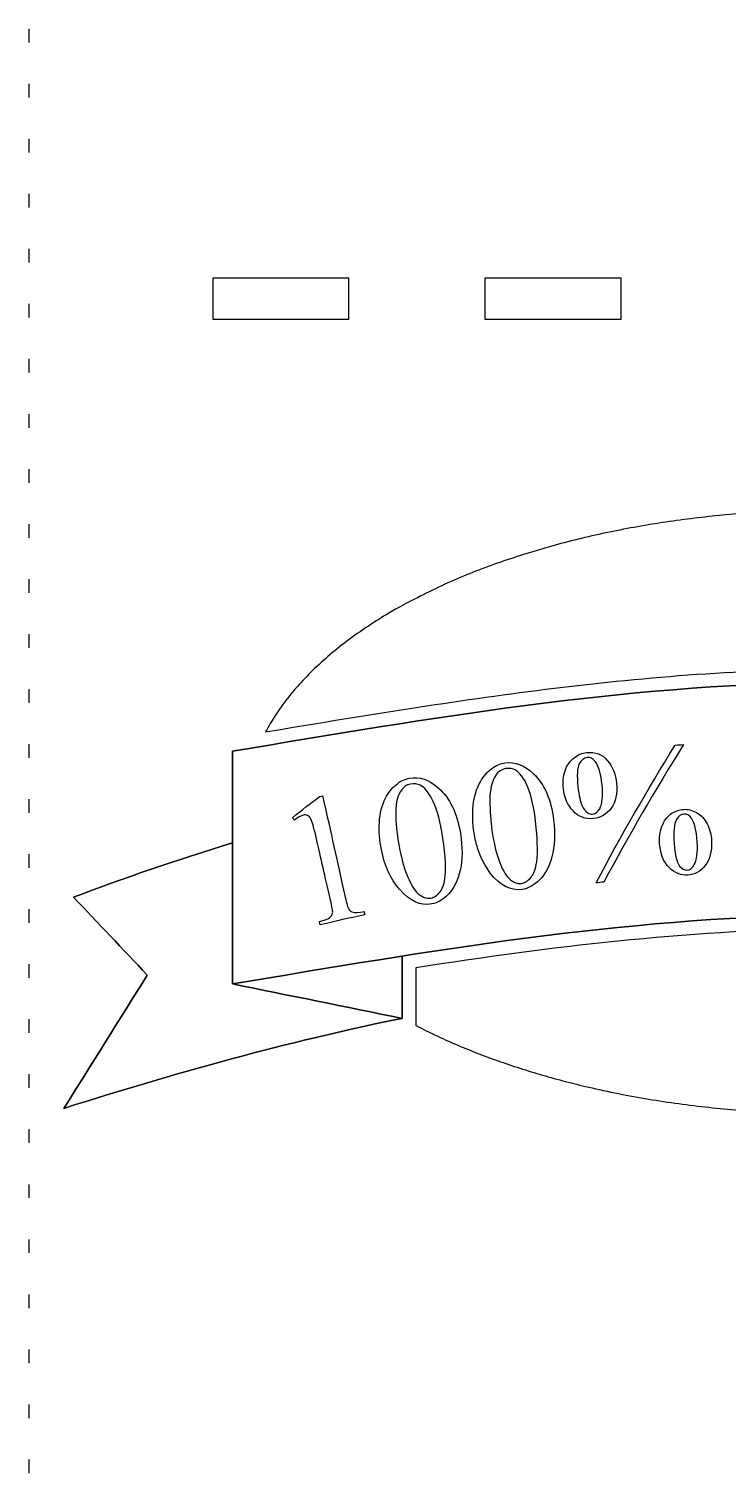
# Model space of a CAD drawing. Header units: millimetres. Extents: x 5931 to 6431, y -1362 to -140.
# Drawn here: x 6114.4 to 6165.6, y -777.8 to -671.7 of the extents above; entities that cross this region are included whole.
import ezdxf

# ---------------------------------------------------------------- set-up
doc = ezdxf.new("R2010")
doc.units = ezdxf.units.MM
doc.header["$MEASUREMENT"] = 0
for name, color, linetype, true_color in [('graveren', 220, 'Continuous', 0xff00b6), ('Snijden binnen', 160, 'Continuous', 0x0022ff), ('taglio', 98, 'Continuous', 0x004c00)]:
    doc.layers.add(name, color=color, linetype=linetype, true_color=true_color)

msp = doc.modelspace()

# ---------------------------------------------------------------- linework, layer by layer
at = {"layer": 'graveren', "color": 1, "true_color": 0xff0000}
for p, q in [((6129.32, -741.84), (6129.32, -724.75)), ((6129.32, -724.75), (6129.32, -741.84)), ((6141.78, -744.37), (6141.78, -739.79)), ((6141.78, -739.79), (6141.78, -744.37))]:
    msp.add_line(p, q, dxfattribs=at)
for points in [[(6129.32, -724.75), (6143.83, -722.33), (6157.69, -719.91), (6172.86, -719.69)], [(6172.86, -719.69), (6157.69, -719.91), (6143.83, -722.33), (6129.32, -724.75)], [(6156.02, -734.42), (6157.84, -730.98), (6159.78, -727.61), (6161.83, -724.3)], [(6156.02, -734.42), (6157.84, -730.98), (6159.78, -727.61), (6161.83, -724.3)], [(6162.45, -724.26), (6160.39, -727.56), (6158.43, -730.93), (6156.6, -734.36)], [(6162.45, -724.26), (6160.39, -727.56), (6158.43, -730.93), (6156.6, -734.36)], [(6161.83, -724.3), (6162.08, -724.28), (6162.2, -724.28), (6162.45, -724.26)], [(6161.83, -724.3), (6162.08, -724.28), (6162.2, -724.28), (6162.45, -724.26)], [(6149.34, -725.6), (6150.06, -725.5), (6150.76, -725.76), (6151.41, -726.39)], [(6149.34, -725.6), (6150.06, -725.5), (6150.76, -725.76), (6151.41, -726.39)], [(6153.74, -726.19), (6153.88, -725.78), (6154.1, -725.46), (6154.4, -725.24)], [(6153.74, -726.19), (6153.88, -725.78), (6154.1, -725.46), (6154.4, -725.24)], [(6154.4, -725.24), (6154.69, -725.01), (6155, -724.88), (6155.33, -724.85)], [(6154.4, -725.24), (6154.69, -725.01), (6155, -724.88), (6155.33, -724.85)], [(6155.37, -725.22), (6155.14, -725.24), (6154.94, -725.4), (6154.79, -725.68)], [(6155.37, -725.22), (6155.14, -725.24), (6154.94, -725.4), (6154.79, -725.68)], [(6155.33, -724.85), (6155.97, -724.78), (6156.49, -724.98), (6156.87, -725.45)], [(6155.33, -724.85), (6155.97, -724.78), (6156.49, -724.98), (6156.87, -725.45)], [(6155.95, -725.5), (6155.78, -725.29), (6155.59, -725.19), (6155.37, -725.22)], [(6155.95, -725.5), (6155.78, -725.29), (6155.59, -725.19), (6155.37, -725.22)], [(6156.46, -727.23), (6156.38, -726.39), (6156.21, -725.82), (6155.95, -725.5)], [(6156.46, -727.23), (6156.38, -726.39), (6156.21, -725.82), (6155.95, -725.5)], [(6156.87, -725.45), (6157.26, -725.92), (6157.47, -726.47), (6157.53, -727.1)], [(6156.87, -725.45), (6157.26, -725.92), (6157.47, -726.47), (6157.53, -727.1)], [(6147.52, -726.99), (6147.74, -726.6), (6148.01, -726.28), (6148.33, -726.04)], [(6147.52, -726.99), (6147.74, -726.6), (6148.01, -726.28), (6148.33, -726.04)], [(6148.63, -726.55), (6148.36, -726.96), (6148.22, -727.56), (6148.22, -728.35)], [(6148.63, -726.55), (6148.36, -726.96), (6148.22, -727.56), (6148.22, -728.35)], [(6148.33, -726.04), (6148.66, -725.79), (6148.99, -725.65), (6149.34, -725.6)], [(6148.33, -726.04), (6148.66, -725.79), (6148.99, -725.65), (6149.34, -725.6)], [(6149.4, -726.03), (6149.09, -726.07), (6148.83, -726.25), (6148.63, -726.55)], [(6149.4, -726.03), (6149.09, -726.07), (6148.83, -726.25), (6148.63, -726.55)], [(6150.11, -726.15), (6149.91, -726.03), (6149.67, -725.99), (6149.4, -726.03)], [(6150.11, -726.15), (6149.91, -726.03), (6149.67, -725.99), (6149.4, -726.03)], [(6150.89, -727.13), (6150.66, -726.66), (6150.4, -726.32), (6150.11, -726.15)], [(6150.89, -727.13), (6150.66, -726.66), (6150.4, -726.32), (6150.11, -726.15)], [(6151.41, -726.39), (6152.23, -727.17), (6152.72, -728.3), (6152.9, -729.79)], [(6151.41, -726.39), (6152.23, -727.17), (6152.72, -728.3), (6152.9, -729.79)], [(6153.62, -727.5), (6153.56, -727.04), (6153.6, -726.6), (6153.74, -726.19)], [(6153.62, -727.5), (6153.56, -727.04), (6153.6, -726.6), (6153.74, -726.19)], [(6154.79, -725.68), (6154.63, -725.96), (6154.6, -726.53), (6154.69, -727.37)], [(6154.79, -725.68), (6154.63, -725.96), (6154.6, -726.53), (6154.69, -727.37)], [(6140.56, -728.2), (6140.76, -727.8), (6141.01, -727.47), (6141.33, -727.21)], [(6140.56, -728.2), (6140.76, -727.8), (6141.01, -727.47), (6141.33, -727.21)], [(6141.33, -727.21), (6141.64, -726.95), (6141.97, -726.79), (6142.32, -726.73)], [(6141.33, -727.21), (6141.64, -726.95), (6141.97, -726.79), (6142.32, -726.73)], [(6142.4, -727.16), (6142.09, -727.22), (6141.84, -727.4), (6141.65, -727.71)], [(6142.4, -727.16), (6142.09, -727.22), (6141.84, -727.4), (6141.65, -727.71)], [(6142.32, -726.73), (6143.04, -726.6), (6143.74, -726.83), (6144.42, -727.43)], [(6142.32, -726.73), (6143.04, -726.6), (6143.74, -726.83), (6144.42, -727.43)], [(6143.11, -727.25), (6142.9, -727.14), (6142.66, -727.11), (6142.4, -727.16)], [(6143.11, -727.25), (6142.9, -727.14), (6142.66, -727.11), (6142.4, -727.16)], [(6143.93, -728.2), (6143.68, -727.73), (6143.41, -727.41), (6143.11, -727.25)], [(6143.93, -728.2), (6143.68, -727.73), (6143.41, -727.41), (6143.11, -727.25)], [(6144.42, -727.43), (6145.27, -728.17), (6145.81, -729.29), (6146.05, -730.77)], [(6144.42, -727.43), (6145.27, -728.17), (6145.81, -729.29), (6146.05, -730.77)], [(6147, -728.74), (6147.06, -728.09), (6147.24, -727.5), (6147.52, -726.99)], [(6147, -728.74), (6147.06, -728.09), (6147.24, -727.5), (6147.52, -726.99)], [(6151.54, -729.61), (6151.41, -728.61), (6151.2, -727.78), (6150.89, -727.13)], [(6151.54, -729.61), (6151.41, -728.61), (6151.2, -727.78), (6150.89, -727.13)], [(6154.33, -729.14), (6153.93, -728.71), (6153.69, -728.17), (6153.62, -727.5)], [(6154.33, -729.14), (6153.93, -728.71), (6153.69, -728.17), (6153.62, -727.5)], [(6154.69, -727.37), (6154.76, -727.99), (6154.86, -728.45), (6155, -728.75)], [(6154.69, -727.37), (6154.76, -727.99), (6154.86, -728.45), (6155, -728.75)], [(6156.29, -728.97), (6156.48, -728.6), (6156.54, -728.03), (6156.46, -727.23)], [(6156.29, -728.97), (6156.48, -728.6), (6156.54, -728.03), (6156.46, -727.23)], [(6157.53, -727.1), (6157.6, -727.86), (6157.47, -728.47), (6157.13, -728.93)], [(6157.53, -727.1), (6157.6, -727.86), (6157.47, -728.47), (6157.13, -728.93)], [(6133.72, -729.63), (6134.51, -729), (6134.91, -728.69), (6135.71, -728.07)], [(6133.72, -729.63), (6134.51, -729), (6134.91, -728.69), (6135.71, -728.07)], [(6135.71, -728.07), (6135.8, -728.05), (6135.84, -728.04), (6135.93, -728.02)], [(6135.71, -728.07), (6135.8, -728.05), (6135.84, -728.04), (6135.93, -728.02)], [(6135.93, -728.02), (6136.6, -731), (6136.93, -732.48), (6137.59, -735.46)], [(6135.93, -728.02), (6136.6, -731), (6136.93, -732.48), (6137.59, -735.46)], [(6140.1, -729.97), (6140.14, -729.31), (6140.29, -728.72), (6140.56, -728.2)], [(6140.1, -729.97), (6140.14, -729.31), (6140.29, -728.72), (6140.56, -728.2)], [(6141.65, -727.71), (6141.39, -728.13), (6141.28, -728.74), (6141.31, -729.53)], [(6141.65, -727.71), (6141.39, -728.13), (6141.28, -728.74), (6141.31, -729.53)], [(6144.69, -730.64), (6144.52, -729.65), (6144.27, -728.83), (6143.93, -728.2)], [(6144.69, -730.64), (6144.52, -729.65), (6144.27, -728.83), (6143.93, -728.2)], [(6148.22, -728.35), (6148.22, -729.15), (6148.27, -729.89), (6148.37, -730.57)], [(6148.22, -728.35), (6148.22, -729.15), (6148.27, -729.89), (6148.37, -730.57)], [(6133.86, -729.81), (6133.81, -729.74), (6133.78, -729.7), (6133.72, -729.63)], [(6133.86, -729.81), (6133.81, -729.74), (6133.78, -729.7), (6133.72, -729.63)], [(6134.5, -729.44), (6134.34, -729.48), (6134.13, -729.6), (6133.86, -729.81)], [(6134.5, -729.44), (6134.34, -729.48), (6134.13, -729.6), (6133.86, -729.81)], [(6134.83, -729.47), (6134.73, -729.43), (6134.62, -729.42), (6134.5, -729.44)], [(6134.83, -729.47), (6134.73, -729.43), (6134.62, -729.42), (6134.5, -729.44)], [(6135.07, -729.73), (6135.01, -729.6), (6134.93, -729.52), (6134.83, -729.47)], [(6135.07, -729.73), (6135.01, -729.6), (6134.93, -729.52), (6134.83, -729.47)], [(6135.43, -730.95), (6135.28, -730.31), (6135.16, -729.9), (6135.07, -729.73)], [(6135.43, -730.95), (6135.28, -730.31), (6135.16, -729.9), (6135.07, -729.73)], [(6141.31, -729.53), (6141.34, -730.32), (6141.42, -731.06), (6141.55, -731.74)], [(6141.31, -729.53), (6141.34, -730.32), (6141.42, -731.06), (6141.55, -731.74)], [(6147.06, -730.75), (6146.95, -730.07), (6146.93, -729.4), (6147, -728.74)], [(6147.06, -730.75), (6146.95, -730.07), (6146.93, -729.4), (6147, -728.74)], [(6151.66, -732.88), (6151.76, -732.1), (6151.72, -731.01), (6151.54, -729.61)], [(6151.66, -732.88), (6151.76, -732.1), (6151.72, -731.01), (6151.54, -729.61)], [(6155.84, -729.69), (6155.23, -729.76), (6154.73, -729.57), (6154.33, -729.14)], [(6155.84, -729.69), (6155.23, -729.76), (6154.73, -729.57), (6154.33, -729.14)], [(6155, -728.75), (6155.1, -728.99), (6155.24, -729.17), (6155.41, -729.28)], [(6155, -728.75), (6155.1, -728.99), (6155.24, -729.17), (6155.41, -729.28)], [(6155.41, -729.28), (6155.52, -729.35), (6155.64, -729.38), (6155.77, -729.37)], [(6155.41, -729.28), (6155.52, -729.35), (6155.64, -729.38), (6155.77, -729.37)], [(6155.77, -729.37), (6155.99, -729.34), (6156.16, -729.21), (6156.29, -728.97)], [(6155.77, -729.37), (6155.99, -729.34), (6156.16, -729.21), (6156.29, -728.97)], [(6157.13, -728.93), (6156.79, -729.39), (6156.36, -729.64), (6155.84, -729.69)], [(6157.13, -728.93), (6156.79, -729.39), (6156.36, -729.64), (6155.84, -729.69)], [(6160.86, -730.28), (6161, -729.88), (6161.22, -729.58), (6161.51, -729.36)], [(6160.86, -730.28), (6161, -729.88), (6161.22, -729.58), (6161.51, -729.36)], [(6161.51, -729.36), (6161.81, -729.15), (6162.12, -729.04), (6162.46, -729.02)], [(6161.51, -729.36), (6161.81, -729.15), (6162.12, -729.04), (6162.46, -729.02)], [(6161.93, -729.76), (6161.75, -730.08), (6161.69, -730.67), (6161.75, -731.53)], [(6161.93, -729.76), (6161.75, -730.08), (6161.69, -730.67), (6161.75, -731.53)], [(6162.47, -729.37), (6162.25, -729.38), (6162.07, -729.51), (6161.93, -729.76)], [(6162.47, -729.37), (6162.25, -729.38), (6162.07, -729.51), (6161.93, -729.76)], [(6162.46, -729.02), (6162.76, -729), (6163.07, -729.08), (6163.4, -729.26)], [(6162.46, -729.02), (6162.76, -729), (6163.07, -729.08), (6163.4, -729.26)], [(6163.03, -729.67), (6162.87, -729.46), (6162.68, -729.35), (6162.47, -729.37)], [(6163.03, -729.67), (6162.87, -729.46), (6162.68, -729.35), (6162.47, -729.37)], [(6163.45, -731.4), (6163.41, -730.57), (6163.26, -729.99), (6163.03, -729.67)], [(6163.45, -731.4), (6163.41, -730.57), (6163.26, -729.99), (6163.03, -729.67)], [(6163.4, -729.26), (6163.73, -729.44), (6163.99, -729.72), (6164.18, -730.09)], [(6163.4, -729.26), (6163.73, -729.44), (6163.99, -729.72), (6164.18, -730.09)], [(6140.25, -731.98), (6140.11, -731.3), (6140.06, -730.63), (6140.1, -729.97)], [(6140.25, -731.98), (6140.11, -731.3), (6140.06, -730.63), (6140.1, -729.97)], [(6144.94, -733.91), (6145.01, -733.12), (6144.93, -732.03), (6144.69, -730.64)], [(6144.94, -733.91), (6145.01, -733.12), (6144.93, -732.03), (6144.69, -730.64)], [(6146.05, -730.77), (6146.22, -731.8), (6146.22, -732.7), (6146.04, -733.48)], [(6146.05, -730.77), (6146.22, -731.8), (6146.22, -732.7), (6146.04, -733.48)], [(6148.25, -733.7), (6147.65, -732.92), (6147.25, -731.94), (6147.06, -730.75)], [(6148.25, -733.7), (6147.65, -732.92), (6147.25, -731.94), (6147.06, -730.75)], [(6148.37, -730.57), (6148.62, -732.22), (6149, -733.35), (6149.51, -733.97)], [(6148.37, -730.57), (6148.62, -732.22), (6149, -733.35), (6149.51, -733.97)], [(6152.9, -729.79), (6153.03, -730.83), (6152.98, -731.73), (6152.78, -732.5)], [(6152.9, -729.79), (6153.03, -730.83), (6152.98, -731.73), (6152.78, -732.5)], [(6160.69, -731.57), (6160.66, -731.11), (6160.71, -730.68), (6160.86, -730.28)], [(6160.69, -731.57), (6160.66, -731.11), (6160.71, -730.68), (6160.86, -730.28)], [(6164.18, -730.09), (6164.37, -730.46), (6164.48, -730.87), (6164.5, -731.33)], [(6164.18, -730.09), (6164.37, -730.46), (6164.48, -730.87), (6164.5, -731.33)], [(6117.64, -735.47), (6121.25, -734.09), (6125.14, -732.76), (6129.32, -731.49)], [(6129.32, -731.49), (6125.14, -732.76), (6121.25, -734.09), (6117.64, -735.47)], [(6136.51, -735.69), (6136.08, -733.79), (6135.86, -732.85), (6135.43, -730.95)], [(6136.51, -735.69), (6136.08, -733.79), (6135.86, -732.85), (6135.43, -730.95)], [(6141.55, -731.74), (6141.87, -733.37), (6142.3, -734.49), (6142.84, -735.09)], [(6141.55, -731.74), (6141.87, -733.37), (6142.3, -734.49), (6142.84, -735.09)], [(6161.39, -733.29), (6160.98, -732.89), (6160.75, -732.32), (6160.69, -731.57)], [(6161.39, -733.29), (6160.98, -732.89), (6160.75, -732.32), (6160.69, -731.57)], [(6161.75, -731.53), (6161.8, -732.33), (6161.94, -732.88), (6162.16, -733.18)], [(6161.75, -731.53), (6161.8, -732.33), (6161.94, -732.88), (6162.16, -733.18)], [(6163.23, -733.08), (6163.42, -732.75), (6163.5, -732.19), (6163.45, -731.4)], [(6163.23, -733.08), (6163.42, -732.75), (6163.5, -732.19), (6163.45, -731.4)], [(6164.5, -731.33), (6164.54, -732.11), (6164.38, -732.72), (6164.03, -733.15)], [(6164.5, -731.33), (6164.54, -732.11), (6164.38, -732.72), (6164.03, -733.15)], [(6141.57, -734.87), (6140.93, -734.12), (6140.48, -733.16), (6140.25, -731.98)], [(6141.57, -734.87), (6140.93, -734.12), (6140.48, -733.16), (6140.25, -731.98)], [(6151.23, -734.03), (6151.45, -733.78), (6151.59, -733.4), (6151.66, -732.88)], [(6151.23, -734.03), (6151.45, -733.78), (6151.59, -733.4), (6151.66, -732.88)], [(6152.78, -732.5), (6152.57, -733.26), (6152.26, -733.84), (6151.84, -734.23)], [(6152.78, -732.5), (6152.57, -733.26), (6152.26, -733.84), (6151.84, -734.23)], [(6144.56, -735.08), (6144.77, -734.82), (6144.9, -734.43), (6144.94, -733.91)], [(6144.56, -735.08), (6144.77, -734.82), (6144.9, -734.43), (6144.94, -733.91)], [(6146.04, -733.48), (6145.86, -734.25), (6145.58, -734.84), (6145.18, -735.25)], [(6146.04, -733.48), (6145.86, -734.25), (6145.58, -734.84), (6145.18, -735.25)], [(6150.58, -734.9), (6149.74, -735.02), (6148.97, -734.62), (6148.25, -733.7)], [(6150.58, -734.9), (6149.74, -735.02), (6148.97, -734.62), (6148.25, -733.7)], [(6149.51, -733.97), (6149.82, -734.35), (6150.17, -734.51), (6150.54, -734.46)], [(6149.51, -733.97), (6149.82, -734.35), (6150.17, -734.51), (6150.54, -734.46)], [(6162.76, -733.85), (6162.26, -733.88), (6161.8, -733.7), (6161.39, -733.29)], [(6162.76, -733.85), (6162.26, -733.88), (6161.8, -733.7), (6161.39, -733.29)], [(6162.16, -733.18), (6162.32, -733.39), (6162.51, -733.49), (6162.72, -733.48)], [(6162.16, -733.18), (6162.32, -733.39), (6162.51, -733.49), (6162.72, -733.48)], [(6162.72, -733.48), (6162.92, -733.47), (6163.09, -733.34), (6163.23, -733.08)], [(6162.72, -733.48), (6162.92, -733.47), (6163.09, -733.34), (6163.23, -733.08)], [(6164.03, -733.15), (6163.69, -733.59), (6163.26, -733.82), (6162.76, -733.85)], [(6164.03, -733.15), (6163.69, -733.59), (6163.26, -733.82), (6162.76, -733.85)], [(6143.95, -735.97), (6143.11, -736.12), (6142.32, -735.76), (6141.57, -734.87)], [(6143.95, -735.97), (6143.11, -736.12), (6142.32, -735.76), (6141.57, -734.87)], [(6143.89, -735.53), (6144.12, -735.49), (6144.34, -735.34), (6144.56, -735.08)], [(6143.89, -735.53), (6144.12, -735.49), (6144.34, -735.34), (6144.56, -735.08)], [(6150.54, -734.46), (6150.78, -734.42), (6151, -734.28), (6151.23, -734.03)], [(6150.54, -734.46), (6150.78, -734.42), (6151, -734.28), (6151.23, -734.03)], [(6151.84, -734.23), (6151.43, -734.62), (6151.01, -734.84), (6150.58, -734.9)], [(6151.84, -734.23), (6151.43, -734.62), (6151.01, -734.84), (6150.58, -734.9)], [(6156.6, -734.36), (6156.36, -734.38), (6156.25, -734.4), (6156.02, -734.42)], [(6156.6, -734.36), (6156.36, -734.38), (6156.25, -734.4), (6156.02, -734.42)], [(6123.05, -741.19), (6121.25, -739.28), (6119.44, -737.38), (6117.64, -735.47)], [(6117.64, -735.47), (6119.44, -737.38), (6121.25, -739.28), (6123.05, -741.19)], [(6136.67, -736.61), (6136.69, -736.51), (6136.63, -736.2), (6136.51, -735.69)], [(6136.67, -736.61), (6136.69, -736.51), (6136.63, -736.2), (6136.51, -735.69)], [(6137.59, -735.46), (6137.7, -735.95), (6137.79, -736.25), (6137.85, -736.36)], [(6137.59, -735.46), (6137.7, -735.95), (6137.79, -736.25), (6137.85, -736.36)], [(6142.84, -735.09), (6143.16, -735.45), (6143.52, -735.6), (6143.89, -735.53)], [(6142.84, -735.09), (6143.16, -735.45), (6143.52, -735.6), (6143.89, -735.53)], [(6145.18, -735.25), (6144.78, -735.65), (6144.37, -735.89), (6143.95, -735.97)], [(6145.18, -735.25), (6144.78, -735.65), (6144.37, -735.89), (6143.95, -735.97)], [(6172.86, -736.78), (6157.69, -737), (6143.83, -739.42), (6129.32, -741.84)], [(6129.32, -741.84), (6143.83, -739.42), (6157.69, -737), (6172.86, -736.78)], [(6135.7, -737.26), (6136.1, -737.16), (6136.36, -737.06), (6136.47, -736.97)], [(6135.7, -737.26), (6136.1, -737.16), (6136.36, -737.06), (6136.47, -736.97)], [(6139.03, -736.76), (6137.72, -737.04), (6137.06, -737.19), (6135.75, -737.5)], [(6139.03, -736.76), (6137.72, -737.04), (6137.06, -737.19), (6135.75, -737.5)], [(6136.47, -736.97), (6136.58, -736.88), (6136.65, -736.76), (6136.67, -736.61)], [(6136.47, -736.97), (6136.58, -736.88), (6136.65, -736.76), (6136.67, -736.61)], [(6137.85, -736.36), (6137.92, -736.47), (6138.03, -736.54), (6138.17, -736.58)], [(6137.85, -736.36), (6137.92, -736.47), (6138.03, -736.54), (6138.17, -736.58)], [(6138.17, -736.58), (6138.31, -736.62), (6138.58, -736.6), (6138.98, -736.52)], [(6138.17, -736.58), (6138.31, -736.62), (6138.58, -736.6), (6138.98, -736.52)], [(6138.98, -736.52), (6139, -736.62), (6139.01, -736.66), (6139.03, -736.76)], [(6138.98, -736.52), (6139, -736.62), (6139.01, -736.66), (6139.03, -736.76)], [(6135.75, -737.5), (6135.73, -737.41), (6135.72, -737.36), (6135.7, -737.26)], [(6135.75, -737.5), (6135.73, -737.41), (6135.72, -737.36), (6135.7, -737.26)], [(6116.92, -750.98), (6118.97, -747.72), (6121.01, -744.45), (6123.05, -741.19)], [(6123.05, -741.19), (6121.01, -744.45), (6118.97, -747.72), (6116.92, -750.98)], [(6141.78, -744.37), (6137.62, -743.53), (6133.47, -742.68), (6129.32, -741.84)], [(6129.32, -741.84), (6133.47, -742.68), (6137.62, -743.53), (6141.78, -744.37)], [(6116.92, -750.98), (6126.1, -748.06), (6134.38, -745.86), (6141.78, -744.37)], [(6141.78, -744.37), (6134.38, -745.86), (6126.1, -748.06), (6116.92, -750.98)]]:
    msp.add_open_spline(points, degree=3, dxfattribs=at)
at = {"layer": 'Snijden binnen'}
for p, q in [((6137.86, -690.01), (6127.86, -690.01)), ((6127.86, -690.01), (6127.86, -693.01)), ((6137.86, -693.01), (6137.86, -690.01)), ((6157.86, -690.01), (6147.86, -690.01)), ((6147.86, -690.01), (6147.86, -693.01)), ((6157.86, -693.01), (6157.86, -690.01)), ((6127.86, -693.01), (6137.86, -693.01)), ((6147.86, -693.01), (6157.86, -693.01)), ((6142.79, -740.65), (6142.79, -744.9))]:
    msp.add_line(p, q, dxfattribs=at)
for points, weights in [([(6172.95, -707.06), (6140.38, -707.06), (6131.74, -723.33)], [1, 0.76011346885, 0.913172517391]), ([(6142.79, -744.9), (6155.3, -751.36), (6172.95, -751.36)], [0.853554343237, 0.853926902825, 1])]:
    msp.add_rational_spline(points, weights, degree=2, dxfattribs=at)
for points in [[(6151.66, -720.28), (6158.56, -719.41), (6165.55, -718.8), (6172.86, -718.69)], [(6131.74, -723.33), (6138.42, -722.22), (6145, -721.13), (6151.66, -720.28)], [(6172.87, -737.78), (6162.46, -737.93), (6152.65, -739.13), (6142.79, -740.65)]]:
    msp.add_open_spline(points, degree=3, dxfattribs=at)
at = {"layer": 'taglio'}
for p, q in [((6114.36, -671.7), (6114.36, -672.7)), ((6114.36, -675.74), (6114.36, -676.74)), ((6114.36, -679.78), (6114.36, -680.78)), ((6114.36, -683.82), (6114.36, -684.82)), ((6114.36, -687.86), (6114.36, -688.86)), ((6114.36, -691.9), (6114.36, -692.9)), ((6114.36, -695.94), (6114.36, -696.94)), ((6114.36, -699.99), (6114.36, -700.99)), ((6114.36, -704.03), (6114.36, -705.03)), ((6114.36, -708.07), (6114.36, -709.07)), ((6114.36, -712.11), (6114.36, -713.11)), ((6114.36, -716.15), (6114.36, -717.15)), ((6114.36, -720.19), (6114.36, -721.19)), ((6114.36, -724.23), (6114.36, -725.23)), ((6114.36, -728.27), (6114.36, -729.27)), ((6114.36, -732.32), (6114.36, -733.32)), ((6114.36, -736.36), (6114.36, -737.36)), ((6114.36, -740.4), (6114.36, -741.4)), ((6114.36, -744.44), (6114.36, -745.44)), ((6114.36, -748.48), (6114.36, -749.48)), ((6114.36, -752.52), (6114.36, -753.52)), ((6114.36, -756.56), (6114.36, -757.56)), ((6114.36, -760.6), (6114.36, -761.6)), ((6114.36, -764.65), (6114.36, -765.65)), ((6114.36, -768.69), (6114.36, -769.69)), ((6114.36, -772.73), (6114.36, -773.73)), ((6114.36, -776.77), (6114.36, -777.77))]:
    msp.add_line(p, q, dxfattribs=at)

doc.saveas('drawing.dxf')
